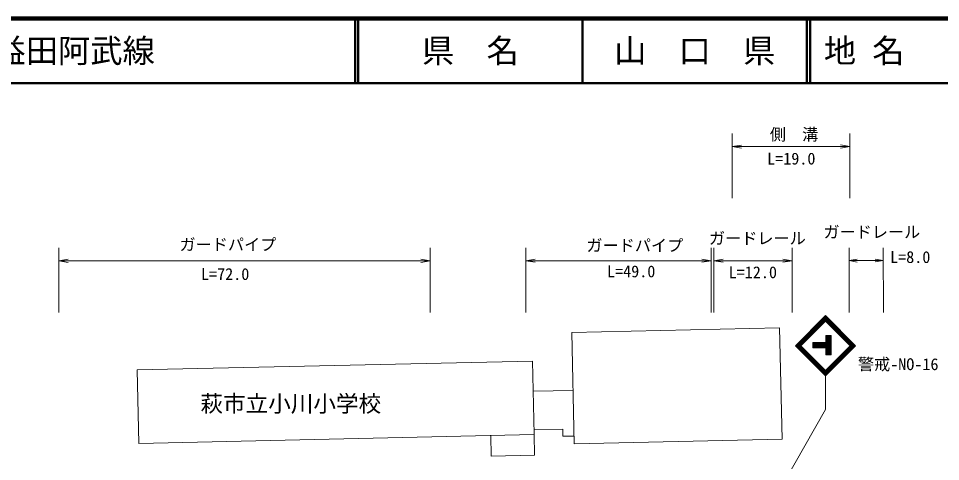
# Model space of a CAD drawing. Units: millimetres, scale not verified. Extents: x 40000 to 680000, y 20000 to 380000.
# Drawn here: x 245606 to 388465, y 311420 to 380000 of the extents above; entities that cross this region are included whole.
import ezdxf
from ezdxf.enums import TextEntityAlignment as Align

# ---------------------------------------------------------------- set-up
doc = ezdxf.new("R2010")
doc.units = ezdxf.units.MM
doc.header["$LTSCALE"] = 1000
for name, color, linetype, lineweight in [('M-BGD', 7, 'Continuous', 13), ('M-STR-HTXT', 7, 'Continuous', 13), ('M-STR-STR3', 7, 'Continuous', 13), ('M-STR-STRC', 7, 'Continuous', 13), ('M-TTL', 2, 'Continuous', 140), ('M-TTL-LINE', 7, 'Continuous', 50), ('M-TTL-TXT', 7, 'Continuous', 13)]:
    doc.layers.add(name, color=color, linetype=linetype, lineweight=lineweight)
doc.styles.add('ＭＳ ゴシック', font='')
doc.styles.get('ＭＳ ゴシック').set_extended_font_data('MS Gothic')

# ---------------------------------------------------------------- blocks, each defined once
blk = doc.blocks.new('open_arrow')
at = {"color": 0, "linetype": 'Continuous', "lineweight": -2}
blk.add_lwpolyline([(7.5, 1.25), (0, 0), (7.5, -1.25)], dxfattribs=at)

msp = doc.modelspace()

# ---------------------------------------------------------------- linework, layer by layer
at = {"layer": 'M-BGD'}
for p, q in [((363515, 332118), (331330, 331397)), ((363901, 314905), (363515, 332118)), ((331716, 314184), (331330, 331397)), ((263985, 325599), (325225, 326973)), ((325225, 326973), (325480, 315595)), ((264241, 314222), (263985, 325599)), ((325330, 322289), (331532, 322428)), ((325464, 316321), (329932, 316421)), ((329932, 316421), (329957, 315322)), ((325480, 315595), (264241, 314222)), ((318848, 312246), (318776, 315445)), ((325480, 315595), (325552, 312396)), ((329957, 315322), (331690, 315360)), ((363901, 314905), (331716, 314184)), ((325552, 312396), (318848, 312246))]:
    msp.add_line(p, q, dxfattribs=at)
at = {"layer": 'M-STR-STR3'}
for p, q in [((356158, 352170), (356155, 362170)), ((374428, 352176), (374425, 362176)), ((356155, 360170), (374426, 360176)), ((251850, 334478), (251847, 344478)), ((309385, 334494), (309382, 344494)), ((324206, 334498), (324203, 344498)), ((352911, 334507), (352908, 344507)), ((353323, 334507), (353320, 344507)), ((365479, 334510), (365476, 344510)), ((374307, 334513), (374304, 344513)), ((379602, 334514), (379599, 344514)), ((309383, 342494), (251847, 342478)), ((324203, 342498), (352909, 342507)), ((353320, 342507), (365476, 342510)), ((374305, 342513), (379599, 342514))]:
    msp.add_line(p, q, dxfattribs=at)
at = {"layer": 'M-STR-STRC'}
for p, q in [((365973, 329331), (370639, 334000)), ((366115, 329331), (370639, 333858)), ((366256, 329331), (370639, 333717)), ((366398, 329332), (370639, 333575)), ((366468, 329261), (370710, 333505)), ((366539, 329190), (370780, 333434)), ((366610, 329119), (370851, 333363)), ((374671, 329122), (370427, 333363)), ((374742, 329193), (370498, 333434)), ((374812, 329263), (370568, 333505)), ((375307, 329334), (370639, 334000)), ((375166, 329334), (370639, 333858)), ((375024, 329334), (370639, 333717)), ((374883, 329334), (370639, 333575)), ((370700, 330931), (370698, 327931)), ((370700, 330931), (371500, 330931)), ((370800, 330931), (370798, 327931)), ((370900, 330931), (370898, 327931)), ((371000, 330931), (370998, 327931)), ((371100, 330931), (371098, 327931)), ((371200, 330931), (371198, 327931)), ((371300, 330931), (371298, 327931)), ((371400, 330931), (371398, 327931)), ((371500, 330931), (371498, 327931)), ((370642, 324666), (365973, 329331)), ((370642, 324807), (366115, 329331)), ((370642, 324949), (366256, 329331)), ((370641, 325090), (366398, 329332)), ((370712, 325161), (366468, 329402)), ((370783, 325232), (366539, 329473)), ((370854, 325302), (366610, 329544)), ((368678, 329833), (370699, 329831)), ((368678, 329833), (368678, 329033)), ((368678, 329733), (370699, 329731)), ((368678, 329633), (370699, 329631)), ((368678, 329533), (370699, 329531)), ((368678, 329433), (370699, 329431)), ((368678, 329333), (370699, 329331)), ((368678, 329233), (370699, 329231)), ((368678, 329133), (370699, 329131)), ((368678, 329033), (370699, 329031)), ((370429, 325302), (374671, 329546)), ((370500, 325231), (374741, 329475)), ((370571, 325161), (374812, 329405)), ((370641, 325090), (374883, 329334)), ((370642, 324949), (375024, 329334)), ((370642, 324807), (375166, 329334)), ((370642, 324666), (375307, 329334)), ((370698, 327931), (371498, 327931)), ((370642, 324666), (370643, 319499)), ((353484, 289500), (370643, 319499))]:
    msp.add_line(p, q, dxfattribs=at)
at = {"layer": 'M-TTL'}
msp.add_line((680000, 380000), (40000, 380000), dxfattribs=at)
at = {"layer": 'M-TTL-LINE'}
for p, q in [((297750, 380000), (297750, 370000)), ((298250, 380000), (298250, 370000)), ((333000, 380000), (333000, 370000)), ((367750, 380000), (367750, 370000)), ((368250, 380000), (368250, 370000)), ((40000, 370000), (680000, 370000))]:
    msp.add_line(p, q, dxfattribs=at)

# ---------------------------------------------------------------- block references
at = {"layer": 'M-STR-STR3'}
for p, xscale, yscale in [((356155, 360170), 193, 193), ((251847, 342478), 193, 193), ((324203, 342498), 193, 193), ((353320, 342507), 193, 193), ((374305, 342513), 167, 167)]:
    msp.add_blockref('open_arrow', p, dxfattribs=dict(at, xscale=xscale, yscale=yscale))
at = {"layer": 'M-STR-STR3', "rotation": 180}
for p, xscale, yscale in [((374426, 360176), 193, 193), ((309383, 342494), 193, 193), ((352909, 342507), 193, 193), ((365476, 342510), 193, 193), ((379599, 342514), 167, 167)]:
    msp.add_blockref('open_arrow', p, dxfattribs=dict(at, xscale=xscale, yscale=yscale))

# ---------------------------------------------------------------- texts
at = {"layer": 'M-STR-HTXT', "style": 'ＭＳ ゴシック'}
msp.add_text('萩市立小川小学校', height=2566, dxfattribs=at).set_placement((273800, 320386), align=Align.MIDDLE_LEFT)
at = {"layer": 'M-STR-STR3', "style": 'ＭＳ ゴシック'}
for s, p in [('側\u3000溝', (362014, 360584)), ('L=19.0', (361598, 356843)), ('ガードレール', (370318, 345482)), ('ガードパイプ', (270559, 343542)), ('ガードパイプ', (333601, 343404)), ('ガードレール', (352583, 344512)), ('L=8.0', (380651, 341602)), ('L=49.0', (336797, 339386)), ('L=12.0', (355640, 339247)), ('L=72.0', (273893, 338973))]:
    msp.add_text(s, height=1833, dxfattribs=at).set_placement(p, align=Align.BOTTOM_LEFT)
at = {"layer": 'M-STR-STRC', "style": 'ＭＳ ゴシック'}
msp.add_text('警戒-NO-16', height=1833, dxfattribs=at).set_placement((375662, 325018), align=Align.BOTTOM_LEFT)
at = {"layer": 'M-TTL-TXT', "style": 'ＭＳ ゴシック'}
for s, p in [('主要地方道益田阿武線', (216734, 375000)), ('地 名', (370380, 375000))]:
    msp.add_text(s, height=3666, dxfattribs=at).set_placement(p, align=Align.MIDDLE_LEFT)
for s, p in [('県\u3000名', (315625, 375000)), ('山\u3000口\u3000県', (350375, 375000))]:
    msp.add_text(s, height=3666, dxfattribs=at).set_placement(p, align=Align.MIDDLE_CENTER)

doc.saveas('drawing.dxf')
